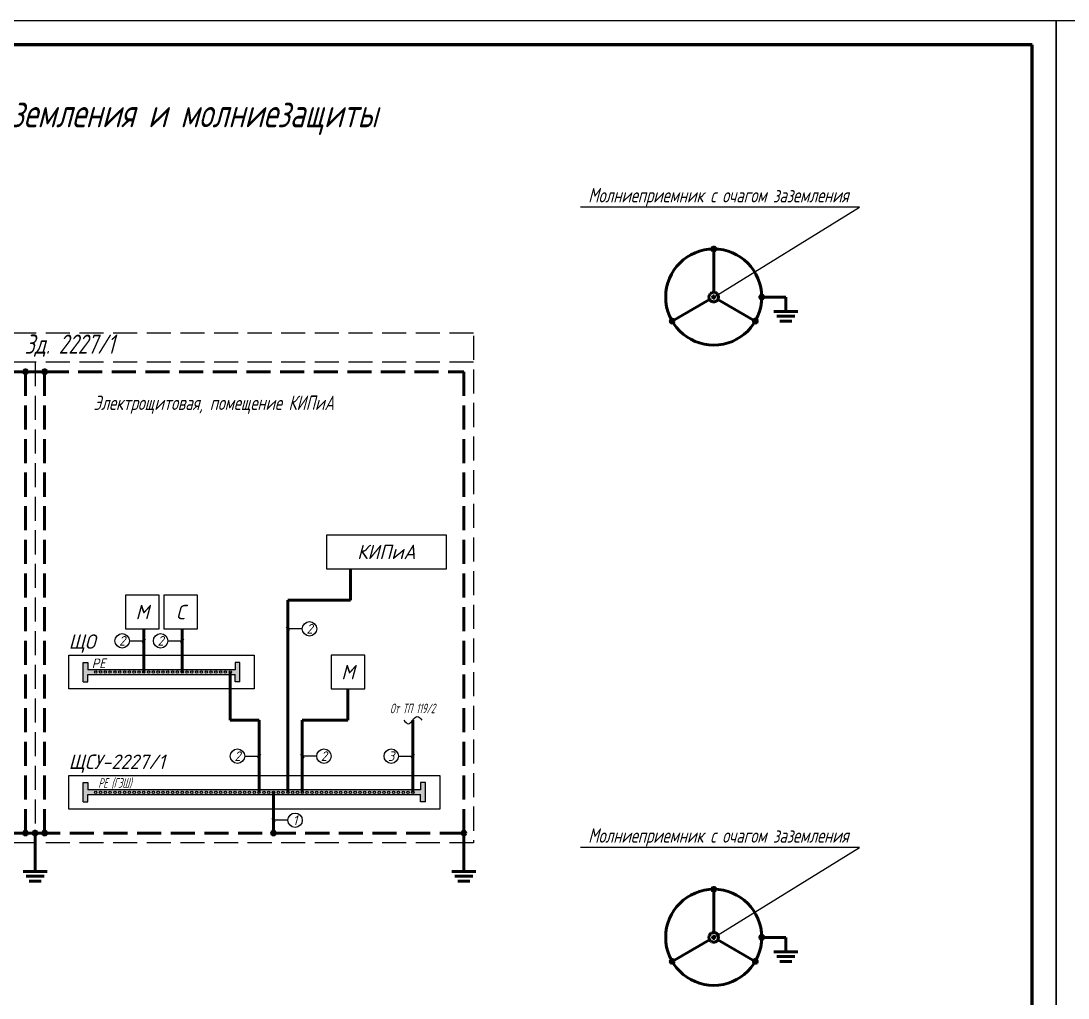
# Model space of a CAD drawing. Header units: millimetres. Extents: x 6735 to 13224, y -12144 to -9633.
# Drawn here: x 9461.7 to 9679.6, y -9836.7 to -9633.4 of the extents above; entities that cross this region are included whole.
import ezdxf
from ezdxf import colors
from ezdxf.entities.mleader import LeaderData, LeaderLine
from ezdxf.math import Vec2, Vec3

# ---------------------------------------------------------------- set-up
doc = ezdxf.new("R2010")
doc.units = ezdxf.units.MM
doc.linetypes.add('gost5', pattern=[7, 5, -2, 0])
doc.linetypes.add('gost6', pattern=[12, 8, -1.5, 1, -1.5])
for name, color, linetype, lineweight in [('Заземление (Вновь)', 6, 'gost6', 50), ('Линия выноска', 137, 'Continuous', 25), ('Рамка толстая', 7, 'Continuous', 60), ('Рамка тонкая', 5, 'Continuous', 25), ('Текст', 2, 'Continuous', 25)]:
    doc.layers.add(name, color=color, linetype=linetype, lineweight=lineweight)
doc.styles.add('Simplex', font='simplex.shx', dxfattribs={"width": 0.7, "oblique": 15})

# ---------------------------------------------------------------- blocks, each defined once
blk = doc.blocks.new('A$C54FF5821')
at = {"layer": 'Рамка толстая'}
for p, q in [((415, 589), (20, 589)), ((415, 5), (415, 589))]:
    blk.add_line(p, q, dxfattribs=at)
at = {"layer": 'Рамка тонкая'}
for p, q in [((420, 594), (0, 594)), ((420, 0), (420, 594))]:
    blk.add_line(p, q, dxfattribs=at)
blk = doc.blocks.new('_None')
blk = doc.blocks.new('A$C551E481E')
at = {"layer": 'Рамка тонкая'}
for p, q in [((0, 594), (0, 0)), ((841, 594), (0, 594))]:
    blk.add_line(p, q, dxfattribs=at)

msp = doc.modelspace()

# ---------------------------------------------------------------- hatches: boundary and pattern name
at = {"layer": 'Заземление (Вновь)', "linetype": 'ByBlock'}
h = msp.add_hatch(color=256, dxfattribs=at)
h.paths.add_polyline_path([(9605.85387, -9680.41564), (9605.85387, -9680.81564), (9606.25387, -9680.81564, 0.414213562)])
h.paths.add_polyline_path([(9605.85387, -9680.41564, 0.414213562), (9605.45387, -9680.81564), (9605.85387, -9680.81564)])
h.paths.add_polyline_path([(9606.25387, -9680.81564), (9605.85387, -9680.81564), (9605.45387, -9680.81564, 1)])
at = {"layer": 'Заземление (Вновь)'}
h = msp.add_hatch(color=256, dxfattribs=at)
edge = h.paths.add_edge_path()
edge.add_arc((9605.85387, -9690.81564), 0.40452, 0, 360)
at = {"layer": 'Заземление (Вновь)', "linetype": 'ByBlock'}
h = msp.add_hatch(color=256, dxfattribs=at)
h.paths.add_polyline_path([(9615.85387, -9690.41564), (9615.85387, -9690.81564), (9616.25387, -9690.81564, 0.414213562)])
h.paths.add_polyline_path([(9615.85387, -9690.41564, 0.414213562), (9615.45387, -9690.81564), (9615.85387, -9690.81564)])
h.paths.add_polyline_path([(9616.25387, -9690.81564), (9615.85387, -9690.81564), (9615.45387, -9690.81564, 1)])
h = msp.add_hatch(color=256, dxfattribs=at)
h.paths.add_polyline_path([(9597.19362, -9695.41564), (9597.19362, -9695.81564), (9597.59362, -9695.81564, 0.414213562)])
h.paths.add_polyline_path([(9597.19362, -9695.41564, 0.414213562), (9596.79362, -9695.81564), (9597.19362, -9695.81564)])
h.paths.add_polyline_path([(9597.59362, -9695.81564), (9597.19362, -9695.81564), (9596.79362, -9695.81564, 1)])
h = msp.add_hatch(color=256, dxfattribs=at)
h.paths.add_polyline_path([(9614.51412, -9695.41564), (9614.51412, -9695.81564), (9614.91412, -9695.81564, 0.414213562)])
h.paths.add_polyline_path([(9614.51412, -9695.41564, 0.414213562), (9614.11412, -9695.81564), (9614.51412, -9695.81564)])
h.paths.add_polyline_path([(9614.91412, -9695.81564), (9614.51412, -9695.81564), (9614.11412, -9695.81564, 1)])
h = msp.add_hatch(color=256, dxfattribs=at)
h.paths.add_polyline_path([(9462.60387, -9705.95746), (9462.60387, -9706.35746), (9463.00387, -9706.35746, 0.414213562)])
h.paths.add_polyline_path([(9462.60387, -9705.95746, 0.414213562), (9462.20387, -9706.35746), (9462.60387, -9706.35746)])
h.paths.add_polyline_path([(9463.00387, -9706.35746), (9462.60387, -9706.35746), (9462.20387, -9706.35746, 1)])
h = msp.add_hatch(color=256, dxfattribs=at)
h.paths.add_polyline_path([(9466.60387, -9705.95746), (9466.60387, -9706.35746), (9467.00387, -9706.35746, 0.414213562)])
h.paths.add_polyline_path([(9466.60387, -9705.95746, 0.414213562), (9466.20387, -9706.35746), (9466.60387, -9706.35746)])
h.paths.add_polyline_path([(9467.00387, -9706.35746), (9466.60387, -9706.35746), (9466.20387, -9706.35746, 1)])
h = msp.add_hatch(color=256, dxfattribs=at)
h.paths.add_polyline_path([(9462.60387, -9801.95746), (9462.60387, -9802.35746), (9463.00387, -9802.35746, 0.414213562)])
h.paths.add_polyline_path([(9462.60387, -9801.95746, 0.414213562), (9462.20387, -9802.35746), (9462.60387, -9802.35746)])
h.paths.add_polyline_path([(9463.00387, -9802.35746), (9462.60387, -9802.35746), (9462.20387, -9802.35746, 1)])
h = msp.add_hatch(color=256, dxfattribs=at)
h.paths.add_polyline_path([(9464.60387, -9801.95746), (9464.60387, -9802.35746), (9465.00387, -9802.35746, 0.414213562)])
h.paths.add_polyline_path([(9464.60387, -9801.95746, 0.414213562), (9464.20387, -9802.35746), (9464.60387, -9802.35746)])
h.paths.add_polyline_path([(9465.00387, -9802.35746), (9464.60387, -9802.35746), (9464.20387, -9802.35746, 1)])
h = msp.add_hatch(color=256, dxfattribs=at)
h.paths.add_polyline_path([(9466.60387, -9801.95746), (9466.60387, -9802.35746), (9467.00387, -9802.35746, 0.414213562)])
h.paths.add_polyline_path([(9466.60387, -9801.95746, 0.414213562), (9466.20387, -9802.35746), (9466.60387, -9802.35746)])
h.paths.add_polyline_path([(9467.00387, -9802.35746), (9466.60387, -9802.35746), (9466.20387, -9802.35746, 1)])
h = msp.add_hatch(color=256, dxfattribs=at)
h.paths.add_polyline_path([(9514.22887, -9801.95746), (9514.22887, -9802.35746), (9514.62887, -9802.35746, 0.414213562)])
h.paths.add_polyline_path([(9514.22887, -9801.95746, 0.414213562), (9513.82887, -9802.35746), (9514.22887, -9802.35746)])
h.paths.add_polyline_path([(9514.62887, -9802.35746), (9514.22887, -9802.35746), (9513.82887, -9802.35746, 1)])
h = msp.add_hatch(color=256, dxfattribs=at)
h.paths.add_polyline_path([(9553.85387, -9801.95746), (9553.85387, -9802.35746), (9554.25387, -9802.35746, 0.414213562)])
h.paths.add_polyline_path([(9553.85387, -9801.95746, 0.414213562), (9553.45387, -9802.35746), (9553.85387, -9802.35746)])
h.paths.add_polyline_path([(9554.25387, -9802.35746), (9553.85387, -9802.35746), (9553.45387, -9802.35746, 1)])
h = msp.add_hatch(color=256, dxfattribs=at)
h.paths.add_polyline_path([(9605.85387, -9813.65466), (9605.85387, -9814.05466), (9606.25387, -9814.05466, 0.414213562)])
h.paths.add_polyline_path([(9605.85387, -9813.65466, 0.414213562), (9605.45387, -9814.05466), (9605.85387, -9814.05466)])
h.paths.add_polyline_path([(9606.25387, -9814.05466), (9605.85387, -9814.05466), (9605.45387, -9814.05466, 1)])
at = {"layer": 'Заземление (Вновь)'}
h = msp.add_hatch(color=256, dxfattribs=at)
edge = h.paths.add_edge_path()
edge.add_arc((9605.85387, -9824.05466), 0.40452, 0, 360)
at = {"layer": 'Заземление (Вновь)', "linetype": 'ByBlock'}
h = msp.add_hatch(color=256, dxfattribs=at)
h.paths.add_polyline_path([(9615.85387, -9823.65466), (9615.85387, -9824.05466), (9616.25387, -9824.05466, 0.414213562)])
h.paths.add_polyline_path([(9615.85387, -9823.65466, 0.414213562), (9615.45387, -9824.05466), (9615.85387, -9824.05466)])
h.paths.add_polyline_path([(9616.25387, -9824.05466), (9615.85387, -9824.05466), (9615.45387, -9824.05466, 1)])
h = msp.add_hatch(color=256, dxfattribs=at)
h.paths.add_polyline_path([(9597.19362, -9828.65466), (9597.19362, -9829.05466), (9597.59362, -9829.05466, 0.414213562)])
h.paths.add_polyline_path([(9597.19362, -9828.65466, 0.414213562), (9596.79362, -9829.05466), (9597.19362, -9829.05466)])
h.paths.add_polyline_path([(9597.59362, -9829.05466), (9597.19362, -9829.05466), (9596.79362, -9829.05466, 1)])
h = msp.add_hatch(color=256, dxfattribs=at)
h.paths.add_polyline_path([(9614.51412, -9828.65466), (9614.51412, -9829.05466), (9614.91412, -9829.05466, 0.414213562)])
h.paths.add_polyline_path([(9614.51412, -9828.65466, 0.414213562), (9614.11412, -9829.05466), (9614.51412, -9829.05466)])
h.paths.add_polyline_path([(9614.91412, -9829.05466), (9614.51412, -9829.05466), (9614.11412, -9829.05466, 1)])
at = {"layer": 'Рамка тонкая'}
h = msp.add_hatch(color=1, dxfattribs=at)
h.paths.add_polyline_path([(9507.22887, -9766.85746), (9506.22887, -9766.85746), (9506.22887, -9768.35746), (9475.60387, -9768.35746), (9475.60387, -9766.85746), (9474.60387, -9766.85746), (9474.60387, -9770.85746), (9475.60387, -9770.85746), (9475.60387, -9769.35746), (9506.22887, -9769.35746), (9506.22887, -9770.85746), (9507.22887, -9770.85746)])
h.paths.add_polyline_path([(9504.97887, -9768.85746, -1), (9505.47887, -9768.85746, -1)], flags=16)
h.paths.add_polyline_path([(9503.97887, -9768.85746, -1), (9504.47887, -9768.85746, -1)], flags=16)
h.paths.add_polyline_path([(9502.97887, -9768.85746, -1), (9503.47887, -9768.85746, -1)], flags=16)
h.paths.add_polyline_path([(9501.97887, -9768.85746, -1), (9502.47887, -9768.85746, -1)], flags=16)
h.paths.add_polyline_path([(9500.97887, -9768.85746, -1), (9501.47887, -9768.85746, -1)], flags=16)
h.paths.add_polyline_path([(9499.97887, -9768.85746, -1), (9500.47887, -9768.85746, -1)], flags=16)
h.paths.add_polyline_path([(9498.97887, -9768.85746, -1), (9499.47887, -9768.85746, -1)], flags=16)
h.paths.add_polyline_path([(9497.97887, -9768.85746, -1), (9498.47887, -9768.85746, -1)], flags=16)
h.paths.add_polyline_path([(9496.97887, -9768.85746, -1), (9497.47887, -9768.85746, -1)], flags=16)
h.paths.add_polyline_path([(9495.97887, -9768.85746, -1), (9496.47887, -9768.85746, -1)], flags=16)
h.paths.add_polyline_path([(9494.97887, -9768.85746, -1), (9495.47887, -9768.85746, -1)], flags=16)
h.paths.add_polyline_path([(9493.97887, -9768.85746, -1), (9494.47887, -9768.85746, -1)], flags=16)
h.paths.add_polyline_path([(9492.97887, -9768.85746, -1), (9493.47887, -9768.85746, -1)], flags=16)
h.paths.add_polyline_path([(9491.97887, -9768.85746, -1), (9492.47887, -9768.85746, -1)], flags=16)
h.paths.add_polyline_path([(9490.97887, -9768.85746, -1), (9491.47887, -9768.85746, -1)], flags=16)
h.paths.add_polyline_path([(9489.97887, -9768.85746, -1), (9490.47887, -9768.85746, -1)], flags=16)
h.paths.add_polyline_path([(9488.97887, -9768.85746, -1), (9489.47887, -9768.85746, -1)], flags=16)
h.paths.add_polyline_path([(9487.97887, -9768.85746, -1), (9488.47887, -9768.85746, -1)], flags=16)
h.paths.add_polyline_path([(9486.97887, -9768.85746, -1), (9487.47887, -9768.85746, -1)], flags=16)
h.paths.add_polyline_path([(9485.97887, -9768.85746, -1), (9486.47887, -9768.85746, -1)], flags=16)
h.paths.add_polyline_path([(9484.97887, -9768.85746, -1), (9485.47887, -9768.85746, -1)], flags=16)
h.paths.add_polyline_path([(9483.97887, -9768.85746, -1), (9484.47887, -9768.85746, -1)], flags=16)
h.paths.add_polyline_path([(9482.97887, -9768.85746, -1), (9483.47887, -9768.85746, -1)], flags=16)
h.paths.add_polyline_path([(9481.97887, -9768.85746, -1), (9482.47887, -9768.85746, -1)], flags=16)
h.paths.add_polyline_path([(9480.97887, -9768.85746, -1), (9481.47887, -9768.85746, -1)], flags=16)
h.paths.add_polyline_path([(9479.97887, -9768.85746, -1), (9480.47887, -9768.85746, -1)], flags=16)
h.paths.add_polyline_path([(9478.97887, -9768.85746, -1), (9479.47887, -9768.85746, -1)], flags=16)
h.paths.add_polyline_path([(9477.97887, -9768.85746, -1), (9478.47887, -9768.85746, -1)], flags=16)
h.paths.add_polyline_path([(9476.97887, -9768.85746, -1), (9477.47887, -9768.85746, -1)], flags=16)
h = msp.add_hatch(color=1, dxfattribs=at)
h.paths.add_polyline_path([(9474.60387, -9795.85746), (9475.60387, -9795.85746), (9475.60387, -9794.35746), (9544.85387, -9794.35746), (9544.85387, -9795.85746), (9545.85387, -9795.85746), (9545.85387, -9791.85746), (9544.85387, -9791.85746), (9544.85387, -9793.35746), (9475.60387, -9793.35746), (9475.60387, -9791.85746), (9474.60387, -9791.85746)])
h.paths.add_polyline_path([(9477.47887, -9793.85746, -1), (9476.97887, -9793.85746, -1)], flags=16)
h.paths.add_polyline_path([(9478.47887, -9793.85746, -1), (9477.97887, -9793.85746, -1)], flags=16)
h.paths.add_polyline_path([(9479.47887, -9793.85746, -1), (9478.97887, -9793.85746, -1)], flags=16)
h.paths.add_polyline_path([(9480.47887, -9793.85746, -1), (9479.97887, -9793.85746, -1)], flags=16)
h.paths.add_polyline_path([(9481.47887, -9793.85746, -1), (9480.97887, -9793.85746, -1)], flags=16)
h.paths.add_polyline_path([(9482.47887, -9793.85746, -1), (9481.97887, -9793.85746, -1)], flags=16)
h.paths.add_polyline_path([(9483.47887, -9793.85746, -1), (9482.97887, -9793.85746, -1)], flags=16)
h.paths.add_polyline_path([(9484.47887, -9793.85746, -1), (9483.97887, -9793.85746, -1)], flags=16)
h.paths.add_polyline_path([(9485.47887, -9793.85746, -1), (9484.97887, -9793.85746, -1)], flags=16)
h.paths.add_polyline_path([(9486.47887, -9793.85746, -1), (9485.97887, -9793.85746, -1)], flags=16)
h.paths.add_polyline_path([(9487.47887, -9793.85746, -1), (9486.97887, -9793.85746, -1)], flags=16)
h.paths.add_polyline_path([(9488.47887, -9793.85746, -1), (9487.97887, -9793.85746, -1)], flags=16)
h.paths.add_polyline_path([(9489.47887, -9793.85746, -1), (9488.97887, -9793.85746, -1)], flags=16)
h.paths.add_polyline_path([(9490.47887, -9793.85746, -1), (9489.97887, -9793.85746, -1)], flags=16)
h.paths.add_polyline_path([(9491.47887, -9793.85746, -1), (9490.97887, -9793.85746, -1)], flags=16)
h.paths.add_polyline_path([(9492.47887, -9793.85746, -1), (9491.97887, -9793.85746, -1)], flags=16)
h.paths.add_polyline_path([(9493.47887, -9793.85746, -1), (9492.97887, -9793.85746, -1)], flags=16)
h.paths.add_polyline_path([(9494.47887, -9793.85746, -1), (9493.97887, -9793.85746, -1)], flags=16)
h.paths.add_polyline_path([(9495.47887, -9793.85746, -1), (9494.97887, -9793.85746, -1)], flags=16)
h.paths.add_polyline_path([(9496.47887, -9793.85746, -1), (9495.97887, -9793.85746, -1)], flags=16)
h.paths.add_polyline_path([(9497.47887, -9793.85746, -1), (9496.97887, -9793.85746, -1)], flags=16)
h.paths.add_polyline_path([(9498.47887, -9793.85746, -1), (9497.97887, -9793.85746, -1)], flags=16)
h.paths.add_polyline_path([(9499.47887, -9793.85746, -1), (9498.97887, -9793.85746, -1)], flags=16)
h.paths.add_polyline_path([(9500.47887, -9793.85746, -1), (9499.97887, -9793.85746, -1)], flags=16)
h.paths.add_polyline_path([(9501.47887, -9793.85746, -1), (9500.97887, -9793.85746, -1)], flags=16)
h.paths.add_polyline_path([(9502.47887, -9793.85746, -1), (9501.97887, -9793.85746, -1)], flags=16)
h.paths.add_polyline_path([(9503.47887, -9793.85746, -1), (9502.97887, -9793.85746, -1)], flags=16)
h.paths.add_polyline_path([(9504.47887, -9793.85746, -1), (9503.97887, -9793.85746, -1)], flags=16)
h.paths.add_polyline_path([(9505.47887, -9793.85746, -1), (9504.97887, -9793.85746, -1)], flags=16)
h.paths.add_polyline_path([(9506.47887, -9793.85746, -1), (9505.97887, -9793.85746, -1)], flags=16)
h.paths.add_polyline_path([(9507.47887, -9793.85746, -1), (9506.97887, -9793.85746, -1)], flags=16)
h.paths.add_polyline_path([(9508.47887, -9793.85746, -1), (9507.97887, -9793.85746, -1)], flags=16)
h.paths.add_polyline_path([(9509.47887, -9793.85746, -1), (9508.97887, -9793.85746, -1)], flags=16)
h.paths.add_polyline_path([(9510.47887, -9793.85746, -1), (9509.97887, -9793.85746, -1)], flags=16)
h.paths.add_polyline_path([(9511.47887, -9793.85746, -1), (9510.97887, -9793.85746, -1)], flags=16)
h.paths.add_polyline_path([(9512.47887, -9793.85746, -1), (9511.97887, -9793.85746, -1)], flags=16)
h.paths.add_polyline_path([(9513.47887, -9793.85746, -1), (9512.97887, -9793.85746, -1)], flags=16)
h.paths.add_polyline_path([(9514.47887, -9793.85746, -1), (9513.97887, -9793.85746, -1)], flags=16)
h.paths.add_polyline_path([(9515.47887, -9793.85746, -1), (9514.97887, -9793.85746, -1)], flags=16)
h.paths.add_polyline_path([(9516.47887, -9793.85746, -1), (9515.97887, -9793.85746, -1)], flags=16)
h.paths.add_polyline_path([(9517.47887, -9793.85746, -1), (9516.97887, -9793.85746, -1)], flags=16)
h.paths.add_polyline_path([(9518.47887, -9793.85746, -1), (9517.97887, -9793.85746, -1)], flags=16)
h.paths.add_polyline_path([(9519.47887, -9793.85746, -1), (9518.97887, -9793.85746, -1)], flags=16)
h.paths.add_polyline_path([(9520.47887, -9793.85746, -1), (9519.97887, -9793.85746, -1)], flags=16)
h.paths.add_polyline_path([(9521.47887, -9793.85746, -1), (9520.97887, -9793.85746, -1)], flags=16)
h.paths.add_polyline_path([(9522.47887, -9793.85746, -1), (9521.97887, -9793.85746, -1)], flags=16)
h.paths.add_polyline_path([(9523.47887, -9793.85746, -1), (9522.97887, -9793.85746, -1)], flags=16)
h.paths.add_polyline_path([(9524.47887, -9793.85746, -1), (9523.97887, -9793.85746, -1)], flags=16)
h.paths.add_polyline_path([(9525.47887, -9793.85746, -1), (9524.97887, -9793.85746, -1)], flags=16)
h.paths.add_polyline_path([(9526.47887, -9793.85746, -1), (9525.97887, -9793.85746, -1)], flags=16)
h.paths.add_polyline_path([(9527.47887, -9793.85746, -1), (9526.97887, -9793.85746, -1)], flags=16)
h.paths.add_polyline_path([(9528.47887, -9793.85746, -1), (9527.97887, -9793.85746, -1)], flags=16)
h.paths.add_polyline_path([(9529.47887, -9793.85746, -1), (9528.97887, -9793.85746, -1)], flags=16)
h.paths.add_polyline_path([(9530.47887, -9793.85746, -1), (9529.97887, -9793.85746, -1)], flags=16)
h.paths.add_polyline_path([(9531.47887, -9793.85746, -1), (9530.97887, -9793.85746, -1)], flags=16)
h.paths.add_polyline_path([(9532.47887, -9793.85746, -1), (9531.97887, -9793.85746, -1)], flags=16)
h.paths.add_polyline_path([(9533.47887, -9793.85746, -1), (9532.97887, -9793.85746, -1)], flags=16)
h.paths.add_polyline_path([(9534.47887, -9793.85746, -1), (9533.97887, -9793.85746, -1)], flags=16)
h.paths.add_polyline_path([(9535.47887, -9793.85746, -1), (9534.97887, -9793.85746, -1)], flags=16)
h.paths.add_polyline_path([(9536.47887, -9793.85746, -1), (9535.97887, -9793.85746, -1)], flags=16)
h.paths.add_polyline_path([(9537.47887, -9793.85746, -1), (9536.97887, -9793.85746, -1)], flags=16)
h.paths.add_polyline_path([(9538.47887, -9793.85746, -1), (9537.97887, -9793.85746, -1)], flags=16)
h.paths.add_polyline_path([(9539.47887, -9793.85746, -1), (9538.97887, -9793.85746, -1)], flags=16)
h.paths.add_polyline_path([(9540.47887, -9793.85746, -1), (9539.97887, -9793.85746, -1)], flags=16)
h.paths.add_polyline_path([(9541.47887, -9793.85746, -1), (9540.97887, -9793.85746, -1)], flags=16)
h.paths.add_polyline_path([(9542.47887, -9793.85746, -1), (9541.97887, -9793.85746, -1)], flags=16)
h.paths.add_polyline_path([(9543.47887, -9793.85746, -1), (9542.97887, -9793.85746, -1)], flags=16)

# ---------------------------------------------------------------- linework, layer by layer
at = {"layer": 'Заземление (Вновь)', "linetype": 'ByBlock'}
for p, q in [((9605.85387, -9689.81564), (9605.85387, -9680.81564)), ((9604.98784, -9691.31564), (9597.19362, -9695.81564)), ((9606.7199, -9691.31564), (9614.51412, -9695.81564)), ((9615.85387, -9690.81564), (9620.85387, -9690.81564)), ((9620.85387, -9690.81564), (9620.85387, -9693.81564)), ((9623.35387, -9693.81564), (9618.35387, -9693.81564)), ((9622.72887, -9694.81564), (9618.97887, -9694.81564)), ((9622.10387, -9695.81564), (9619.60387, -9695.81564)), ((9464.60387, -9802.35746), (9464.60387, -9810.35746)), ((9553.85387, -9802.35746), (9553.85387, -9810.35746)), ((9467.10387, -9810.35746), (9462.10387, -9810.35746)), ((9466.47887, -9811.35746), (9462.72887, -9811.35746)), ((9556.35387, -9810.35746), (9551.35387, -9810.35746)), ((9555.72887, -9811.35746), (9551.97887, -9811.35746)), ((9465.85387, -9812.35746), (9463.35387, -9812.35746)), ((9555.10387, -9812.35746), (9552.60387, -9812.35746)), ((9605.85387, -9823.05466), (9605.85387, -9814.05466)), ((9604.98784, -9824.55466), (9597.19362, -9829.05466)), ((9606.7199, -9824.55466), (9614.51412, -9829.05466)), ((9615.85387, -9824.05466), (9620.85387, -9824.05466)), ((9620.85387, -9824.05466), (9620.85387, -9827.05466)), ((9623.35387, -9827.05466), (9618.35387, -9827.05466)), ((9622.72887, -9828.05466), (9618.97887, -9828.05466)), ((9622.10387, -9829.05466), (9619.60387, -9829.05466))]:
    msp.add_line(p, q, dxfattribs=at)
at = {"layer": 'Заземление (Вновь)', "linetype": 'gost5', "lineweight": 50}
for p, q in [((9395.35387, -9706.35746), (9462.60387, -9706.35746)), ((9462.60387, -9706.35746), (9462.60387, -9802.35746)), ((9462.60387, -9706.35746), (9466.60387, -9706.35746)), ((9466.60387, -9706.35746), (9466.60387, -9802.35746)), ((9466.60387, -9706.35746), (9553.85387, -9706.35746)), ((9553.85387, -9706.35746), (9553.85387, -9802.35746)), ((9462.60387, -9802.35746), (9395.35387, -9802.35746)), ((9462.60387, -9802.35746), (9466.60387, -9802.35746)), ((9553.85387, -9802.35746), (9466.60387, -9802.35746))]:
    msp.add_line(p, q, dxfattribs=at)
at = {"layer": 'Заземление (Вновь)', "color": 3, "linetype": 'ByBlock', "lineweight": 50}
for p, q in [((9530.22887, -9747.35746), (9530.22887, -9753.85746)), ((9517.22887, -9793.85746), (9517.22887, -9753.85746)), ((9530.22887, -9753.85746), (9517.22887, -9753.85746)), ((9505.22887, -9768.85746), (9505.22887, -9778.85746)), ((9529.72887, -9772.35746), (9529.72887, -9778.85746)), ((9505.22887, -9778.85746), (9511.22887, -9778.85746)), ((9511.22887, -9793.85746), (9511.22887, -9778.85746)), ((9520.22887, -9793.85746), (9520.22887, -9778.85746)), ((9529.72887, -9778.85746), (9520.22887, -9778.85746))]:
    msp.add_line(p, q, dxfattribs=at)
at = {"layer": 'Заземление (Вновь)', "color": 127, "linetype": 'ByBlock', "lineweight": 50}
for p, q in [((9487.22887, -9768.85746), (9487.22887, -9759.85746)), ((9495.22887, -9768.85746), (9495.22887, -9759.85746))]:
    msp.add_line(p, q, dxfattribs=at)
at = {"layer": 'Заземление (Вновь)', "color": 1, "linetype": 'ByBlock', "lineweight": 50}
msp.add_line((9543.22887, -9793.85746), (9543.22887, -9778.85746), dxfattribs=at)
at = {"layer": 'Заземление (Вновь)', "color": 2, "linetype": 'ByBlock', "lineweight": 50}
msp.add_line((9514.22887, -9793.85746), (9514.22887, -9802.35746), dxfattribs=at)
at = {"layer": 'Заземление (Вновь)', "linetype": 'ByBlock'}
for centre, radius in [((9605.85387, -9680.81564), 0.4), ((9605.85387, -9690.81564), 10), ((9615.85387, -9690.81564), 0.4), ((9597.19362, -9695.81564), 0.4), ((9614.51412, -9695.81564), 0.4), ((9462.60387, -9706.35746), 0.4), ((9466.60387, -9706.35746), 0.4), ((9462.60387, -9802.35746), 0.4), ((9464.60387, -9802.35746), 0.4), ((9466.60387, -9802.35746), 0.4), ((9514.22887, -9802.35746), 0.4), ((9553.85387, -9802.35746), 0.4), ((9605.85387, -9814.05466), 0.4), ((9605.85387, -9824.05466), 10), ((9615.85387, -9824.05466), 0.4), ((9597.19362, -9829.05466), 0.4), ((9614.51412, -9829.05466), 0.4)]:
    msp.add_circle(centre, radius, dxfattribs=at)
at = {"layer": 'Заземление (Вновь)'}
for centre, radius in [((9605.85387, -9690.81564), 1), ((9605.85387, -9690.81564), 0.25), ((9605.85387, -9824.05466), 1), ((9605.85387, -9824.05466), 0.25)]:
    msp.add_circle(centre, radius, dxfattribs=at)
at = {"layer": 'Рамка тонкая', "linetype": 'gost5'}
for p, q in [((9555.85387, -9698.35746), (9393.35387, -9698.35746)), ((9555.85387, -9698.86017), (9555.85387, -9804.35746)), ((9555.85387, -9704.35746), (9393.35387, -9704.35746)), ((9464.60387, -9704.35746), (9464.60387, -9804.35746)), ((9555.85387, -9804.35746), (9393.35387, -9804.35746))]:
    msp.add_line(p, q, dxfattribs=at)
at = {"layer": 'Рамка тонкая'}
for p, q in [((9525.22887, -9740.35746), (9525.22887, -9747.35746)), ((9550.22887, -9740.35746), (9525.22887, -9740.35746)), ((9550.22887, -9747.35746), (9550.22887, -9740.35746)), ((9525.22887, -9747.35746), (9550.22887, -9747.35746)), ((9483.41637, -9752.85746), (9483.41637, -9759.85746)), ((9490.41637, -9752.85746), (9483.41637, -9752.85746)), ((9490.41637, -9759.85746), (9490.41637, -9752.85746)), ((9491.41637, -9752.85746), (9491.41637, -9759.85746)), ((9498.41637, -9752.85746), (9491.41637, -9752.85746)), ((9498.41637, -9759.85746), (9498.41637, -9752.85746)), ((9483.41637, -9759.85746), (9490.41637, -9759.85746)), ((9491.41637, -9759.85746), (9498.41637, -9759.85746)), ((9516.87532, -9759.5039), (9517.58242, -9760.21101)), ((9520.22701, -9759.85296), (9517.22701, -9759.85296)), ((9484.22887, -9762.35746), (9487.22887, -9762.35746)), ((9487.58056, -9762.0084), (9486.87345, -9762.71551)), ((9492.22887, -9762.35746), (9495.22887, -9762.35746)), ((9495.58056, -9762.0084), (9494.87345, -9762.71551)), ((9471.60387, -9772.35746), (9471.60387, -9765.35746)), ((9471.60387, -9765.35746), (9510.22887, -9765.35746)), ((9510.22887, -9765.35746), (9510.22887, -9772.35746)), ((9526.22887, -9765.35746), (9526.22887, -9772.35746)), ((9533.22887, -9765.35746), (9526.22887, -9765.35746)), ((9533.22887, -9772.35746), (9533.22887, -9765.35746)), ((9510.22887, -9772.35746), (9471.60387, -9772.35746)), ((9526.22887, -9772.35746), (9533.22887, -9772.35746)), ((9508.23073, -9786.35296), (9511.23073, -9786.35296)), ((9511.58242, -9786.0039), (9510.87532, -9786.71101)), ((9519.87532, -9786.0039), (9520.58242, -9786.71101)), ((9523.22701, -9786.35296), (9520.22701, -9786.35296)), ((9540.23073, -9786.35296), (9543.23073, -9786.35296)), ((9543.58242, -9786.0039), (9542.87532, -9786.71101)), ((9471.60387, -9797.35746), (9471.60387, -9790.35746)), ((9471.60387, -9790.35746), (9548.85387, -9790.35746)), ((9548.85387, -9790.35746), (9548.85387, -9797.35746)), ((9548.85387, -9797.35746), (9471.60387, -9797.35746)), ((9513.87718, -9799.33501), (9514.58429, -9800.04211)), ((9517.22887, -9799.68406), (9514.22887, -9799.68406))]:
    msp.add_line(p, q, dxfattribs=at)
at = {"layer": 'Рамка тонкая', "color": 1}
for p, q in [((9474.60387, -9770.85746), (9474.60387, -9766.85746)), ((9474.60387, -9766.85746), (9475.60387, -9766.85746)), ((9475.60387, -9766.85746), (9475.60387, -9768.35746)), ((9507.22887, -9766.85746), (9506.22887, -9766.85746)), ((9506.22887, -9766.85746), (9506.22887, -9768.35746)), ((9507.22887, -9770.85746), (9507.22887, -9766.85746)), ((9506.22887, -9768.35746), (9475.60387, -9768.35746)), ((9475.60387, -9770.85746), (9475.60387, -9769.35746)), ((9475.60387, -9769.35746), (9506.22887, -9769.35746)), ((9506.22887, -9770.85746), (9506.22887, -9769.35746)), ((9474.60387, -9770.85746), (9475.60387, -9770.85746)), ((9507.22887, -9770.85746), (9506.22887, -9770.85746)), ((9474.60387, -9795.85746), (9474.60387, -9791.85746)), ((9474.60387, -9791.85746), (9475.60387, -9791.85746)), ((9475.60387, -9791.85746), (9475.60387, -9793.35746)), ((9545.85387, -9791.85746), (9544.85387, -9791.85746)), ((9544.85387, -9791.85746), (9544.85387, -9793.35746)), ((9545.85387, -9795.85746), (9545.85387, -9791.85746)), ((9544.85387, -9793.35746), (9475.60387, -9793.35746)), ((9474.60387, -9795.85746), (9475.60387, -9795.85746)), ((9475.60387, -9795.85746), (9475.60387, -9794.35746)), ((9475.60387, -9794.35746), (9544.85387, -9794.35746)), ((9544.85387, -9795.85746), (9544.85387, -9794.35746)), ((9545.85387, -9795.85746), (9544.85387, -9795.85746))]:
    msp.add_line(p, q, dxfattribs=at)
at = {"layer": 'Рамка тонкая'}
for centre in [(9521.72701, -9759.85296), (9482.72887, -9762.35746), (9490.72887, -9762.35746), (9506.73073, -9786.35296), (9524.72701, -9786.35296), (9538.73073, -9786.35296), (9518.72887, -9799.68406)]:
    msp.add_circle(centre, 1.5, dxfattribs=at)
at = {"layer": 'Рамка тонкая', "color": 1}
for centre in [(9477.22887, -9768.85746), (9478.22887, -9768.85746), (9479.22887, -9768.85746), (9480.22887, -9768.85746), (9481.22887, -9768.85746), (9482.22887, -9768.85746), (9483.22887, -9768.85746), (9484.22887, -9768.85746), (9485.22887, -9768.85746), (9486.22887, -9768.85746), (9487.22887, -9768.85746), (9488.22887, -9768.85746), (9489.22887, -9768.85746), (9490.22887, -9768.85746), (9491.22887, -9768.85746), (9492.22887, -9768.85746), (9493.22887, -9768.85746), (9494.22887, -9768.85746), (9495.22887, -9768.85746), (9496.22887, -9768.85746), (9497.22887, -9768.85746), (9498.22887, -9768.85746), (9499.22887, -9768.85746), (9500.22887, -9768.85746), (9501.22887, -9768.85746), (9502.22887, -9768.85746), (9503.22887, -9768.85746), (9504.22887, -9768.85746), (9505.22887, -9768.85746), (9477.22887, -9793.85746), (9478.22887, -9793.85746), (9479.22887, -9793.85746), (9480.22887, -9793.85746), (9481.22887, -9793.85746), (9482.22887, -9793.85746), (9483.22887, -9793.85746), (9484.22887, -9793.85746), (9485.22887, -9793.85746), (9486.22887, -9793.85746), (9487.22887, -9793.85746), (9488.22887, -9793.85746), (9489.22887, -9793.85746), (9490.22887, -9793.85746), (9491.22887, -9793.85746), (9492.22887, -9793.85746), (9493.22887, -9793.85746), (9494.22887, -9793.85746), (9495.22887, -9793.85746), (9496.22887, -9793.85746), (9497.22887, -9793.85746), (9498.22887, -9793.85746), (9499.22887, -9793.85746), (9500.22887, -9793.85746), (9501.22887, -9793.85746), (9502.22887, -9793.85746), (9503.22887, -9793.85746), (9504.22887, -9793.85746), (9505.22887, -9793.85746), (9506.22887, -9793.85746), (9507.22887, -9793.85746), (9508.22887, -9793.85746), (9509.22887, -9793.85746), (9510.22887, -9793.85746), (9511.22887, -9793.85746), (9512.22887, -9793.85746), (9513.22887, -9793.85746), (9514.22887, -9793.85746), (9515.22887, -9793.85746), (9516.22887, -9793.85746), (9517.22887, -9793.85746), (9518.22887, -9793.85746), (9519.22887, -9793.85746), (9520.22887, -9793.85746), (9521.22887, -9793.85746), (9522.22887, -9793.85746), (9523.22887, -9793.85746), (9524.22887, -9793.85746), (9525.22887, -9793.85746), (9526.22887, -9793.85746), (9527.22887, -9793.85746), (9528.22887, -9793.85746), (9529.22887, -9793.85746), (9530.22887, -9793.85746), (9531.22887, -9793.85746), (9532.22887, -9793.85746), (9533.22887, -9793.85746), (9534.22887, -9793.85746), (9535.22887, -9793.85746), (9536.22887, -9793.85746), (9537.22887, -9793.85746), (9538.22887, -9793.85746), (9539.22887, -9793.85746), (9540.22887, -9793.85746), (9541.22887, -9793.85746), (9542.22887, -9793.85746), (9543.22887, -9793.85746)]:
    msp.add_circle(centre, 0.25, dxfattribs=at)
at = {"layer": 'Рамка тонкая'}
msp.add_spline([(9541.35387, -9778.85745), (9542.29137, -9779.60745), (9543.22887, -9778.85745), (9544.16637, -9778.10745), (9545.10387, -9778.85745)], degree=3, dxfattribs=at)

# ---------------------------------------------------------------- block references
for name, p in [('A$C54FF5821', (9257.10387, -10227.35746)), ('A$C551E481E', (9677.10387, -10227.35746))]:
    msp.add_blockref(name, p)

# ---------------------------------------------------------------- texts
at = {"layer": 'Текст', "style": 'Simplex'}
for s, width, heights, insert, char_height, attachment_point in [('\\pi61.271;Схема структурная устройства защитного заземления и молниезащиты', 395, [4.67962], (9277.10387, -9649.49321), 6, 1), ('\\pi69.082;Зд. 2227/1', 162.5, [4.67962], (9393.35387, -9698.609), 4, 1), ('\\pi12.168;Электрощитовая, помещение КИПиА', 91.25, [4.67962], (9464.60387, -9711.31389), 3, 1), ('\\pxqc;{\\Q15;\\W0.9;2}', 2, [0], (9521.72701, -9759.85296), 2, 5), ('\\pxqc;{\\Q15;\\W0.9;2}', 2, [0], (9482.72887, -9762.35746), 2, 5), ('\\pxqc;{\\Q15;\\W0.9;2}', 2, [0], (9490.72887, -9762.35746), 2, 5), ('\\pxqc;{\\Q15;\\W0.9;PE}', 10.2727067, [0], (9477.85433, -9767.03164), 2, 5), ('{\\W0.6;От ТП 119/2}', 13.0847372, [0], (9543.15552, -9776.41892), 2, 5), ('\\pxqc;{\\Q15;\\W0.9;2}', 2, [0], (9506.73073, -9786.35296), 2, 5), ('\\pxqc;{\\Q15;\\W0.9;2}', 2, [0], (9524.72701, -9786.35296), 2, 5), ('\\pxqc;{\\Q15;\\W0.9;3}', 2, [0], (9538.73073, -9786.35296), 2, 5), ('{\\W0.6;PE (ГЗШ)}', 10.2727067, [0], (9481.22638, -9792.03164), 2, 5), ('\\pxqc;{\\Q15;\\W0.9;1}', 2, [0], (9518.72887, -9799.68406), 2, 5)]:
    msp.add_mtext_dynamic_manual_height_columns(s, width=width, gutter_width=12.5, heights=heights, dxfattribs=dict(at, insert=insert, char_height=char_height, attachment_point=attachment_point))
at = {"layer": 'Текст', "lineweight": 30, "char_height": 3, "style": 'Simplex'}
for s, insert, attachment_point in [('{\\W0.9;КИПиА}', (9537.72887, -9743.85746), 5), ('{\\W0.9;М}', (9486.91637, -9756.35746), 5), ('{\\W0.9;С}', (9494.91637, -9756.35746), 5), ('{\\W0.9;ЩО}', (9471.60387, -9762.92387), 4), ('{\\W0.9;М}', (9529.72887, -9768.85746), 5), ('{\\W0.9;ЩСУ-2227/1}', (9471.60387, -9787.92387), 4)]:
    msp.add_mtext_dynamic_manual_height_columns(s, width=10.2727067, gutter_width=12.5, heights=[0], dxfattribs=dict(at, insert=insert, attachment_point=attachment_point))

# ---------------------------------------------------------------- leaders
at = {"layer": 'Линия выноска'}
ml = msp.add_multileader_mtext('Standard', dxfattribs=at)
ml.set_content('\\pxsm0.75;Молниеприемник с очагом заземления', color=2, style='Simplex')
ml.set_leader_properties()
ml.set_arrow_properties(name='NONE')
ml.build(insert=Vec2(0, 0))
ml.multileader.update_dxf_attribs({"text_left_attachment_type": 6, "text_right_attachment_type": 6, "dogleg_length": 0.62405, "arrow_head_size": 2})
ctx = ml.context
ctx.base_point, ctx.char_height, ctx.arrow_head_size, ctx.plane_origin = Vec3(9568.77847, -9672.124), 3, 2, Vec3(9388.78891, -9785.96165)
ctx.left_attachment, ctx.right_attachment, ctx.text_align_type = 6, 6, 2
notes = []
notes.append((ctx, [(0, (1, 1, 0), (9636.22639, -9672.124), (-1, 0), 0.31202, [(0, [(9605.85387, -9690.81564)], 0, [])])]))
ctx.mtext.insert, ctx.mtext.alignment, ctx.mtext.flow_direction = Vec3(9633.91437, -9668.124), 3, 5
ml = msp.add_multileader_mtext('Standard', dxfattribs=at)
ml.set_content('\\pxsm0.75;Молниеприемник с очагом заземления', color=2, style='Simplex')
ml.set_leader_properties()
ml.set_arrow_properties(name='NONE')
ml.build(insert=Vec2(0, 0))
ml.multileader.update_dxf_attribs({"text_left_attachment_type": 6, "text_right_attachment_type": 6, "dogleg_length": 0.62405, "arrow_head_size": 2})
ctx = ml.context
ctx.base_point, ctx.char_height, ctx.arrow_head_size, ctx.plane_origin = Vec3(9568.77847, -9805.36302), 3, 2, Vec3(9388.78891, -9919.20068)
ctx.left_attachment, ctx.right_attachment, ctx.text_align_type = 6, 6, 2
notes.append((ctx, [(0, (1, 1, 0), (9636.22639, -9805.36302), (-1, 0), 0.31202, [(0, [(9605.85387, -9824.05466)], 0, [])])]))
ctx.mtext.insert, ctx.mtext.alignment, ctx.mtext.flow_direction = Vec3(9633.91437, -9801.36302), 3, 5
for ctx, leaders in notes:
    for number, flags, end, landing, length, lines in leaders:
        leader = LeaderData()
        leader.index, (leader.has_last_leader_line, leader.has_dogleg_vector, leader.attachment_direction) = number, flags
        leader.last_leader_point, leader.dogleg_vector, leader.dogleg_length = Vec3(end), Vec3(landing), length
        for number, points, colour, breaks in lines:
            line = LeaderLine()
            line.index, line.vertices, line.color, line.breaks = number, Vec3.list(points), colors.encode_raw_color(colour), breaks
            leader.lines.append(line)
        ctx.leaders.append(leader)

doc.saveas('drawing.dxf')
